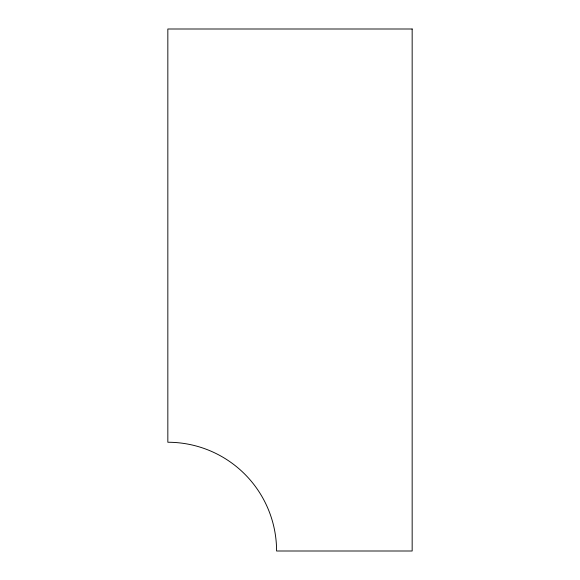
<?xml version="1.0" encoding="UTF-8"?>
<svg xmlns="http://www.w3.org/2000/svg" width="580" height="580" viewBox="0 0 580 580"><rect width="100%" height="100%" fill="white"/><g stroke="black" fill="none" stroke-linecap="round" stroke-linejoin="round"><path stroke-width="0.87" d="M412.162 29L167.838 29L167.838 442.25A108.75 108.75 0 0 1 276.587 551L412.162 551L412.162 29"/></g></svg>
